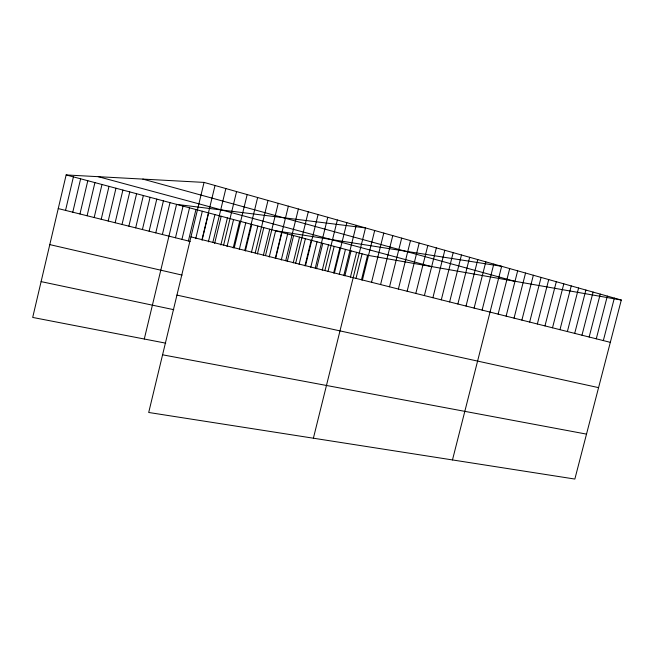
<?xml version="1.0" encoding="UTF-8"?>
<svg xmlns="http://www.w3.org/2000/svg" width="654" height="654" viewBox="0 0 654 654"><rect width="100%" height="100%" fill="white"/><g stroke="black" fill="none" stroke-linecap="round" stroke-linejoin="round"><path stroke-width="0.98" d="M204.056 182.409L148.703 412.478L574.85 479.055L621.3 300.039L204.056 182.409L66.144 174.945L32.7 317.435L165.732 343.162M65.539 210.392L73.412 176.882M72.774 212.198L80.63 178.812M79.96 213.989L87.8 180.717M87.096 215.763L94.92 182.613M94.176 217.529L101.983 184.502M101.215 219.278L109.005 186.365M108.204 221.019L115.971 188.221M115.137 222.744L122.895 190.069M122.028 224.461L129.762 191.9M128.871 226.161L136.588 193.723M135.664 227.854L143.365 195.521M142.409 229.538L150.093 197.32M149.112 231.205L156.78 199.102M155.766 232.865L163.418 200.868M162.38 234.508L170.015 202.626M144.289 339.009L176.564 204.375L365.512 227.927L313.389 438.205M175.468 237.77L183.063 206.108M181.943 239.38L189.529 207.825M188.385 240.983L195.947 209.542M195.718 238.661L202.323 211.234M201.972 239.634L215.019 185.499M202.061 240.255L208.651 212.926M208.373 241.833L214.945 214.602M212.861 242.372L225.859 188.556M214.635 243.411L221.191 216.27M220.856 244.972L227.404 217.921M223.619 245.087L236.576 191.573M227.036 246.525L233.568 219.564M233.208 247.948L239.691 221.199M234.263 247.76L247.171 194.557M239.307 249.476L245.781 222.818M244.792 250.408L257.643 197.516M245.364 250.997L251.823 224.428M251.389 252.518L257.831 226.031M255.191 253.024L268.001 200.435M257.374 254.014L263.799 227.625M263.317 255.51L269.734 229.202M265.483 255.616L278.244 203.32M269.227 256.997L275.628 230.772L501.667 266.309L452.478 459.934M275.269 258.51L281.653 232.383M275.661 258.175L288.365 206.173M281.277 260.022L287.646 233.977M285.724 260.701L298.387 209.002M287.245 261.518L293.597 235.563M293.196 262.883L299.516 237.14M295.673 263.202L308.287 211.79M299.091 264.363L305.385 238.702M304.936 265.835L311.222 240.263M305.524 265.679L318.089 214.553M310.756 267.298L317.026 241.808M315.261 268.132L327.777 217.283M316.528 268.745L322.782 243.337M322.267 270.192L328.512 244.866M324.891 270.552L337.366 219.989M327.965 271.623L334.194 246.378M333.63 273.045L339.851 247.891M334.423 272.947L346.849 222.662M339.262 274.459L345.459 249.387M343.849 275.326L356.226 225.303M344.854 275.865L351.043 250.874M350.446 277.132L356.585 252.346M355.972 278.522L362.095 253.817M361.458 279.904L367.573 255.273L621.3 300.039M362.414 279.994L374.693 230.51M371.546 282.291L383.784 233.077M380.579 284.564L392.776 235.612M389.522 286.812L401.679 238.121M398.376 289.035L410.483 240.598M407.14 291.243L419.198 243.059M415.813 293.417L427.822 245.495M424.389 295.575L436.365 247.899M432.891 297.717L444.818 250.278M441.303 299.834L453.181 252.64M449.625 301.927L461.471 254.978M457.865 303.996L469.67 257.284M466.032 306.047L477.788 259.573M474.109 308.083L485.824 261.845M482.112 310.094L493.786 264.085M498.119 314.124L509.703 268.573M506.122 316.135L517.666 270.821M514.044 318.13L525.546 273.045M521.892 320.1L533.353 275.244M529.658 322.054L541.079 277.419M537.351 323.992L548.722 279.577M544.962 325.905L556.301 281.711M552.507 327.801L563.805 283.828M559.979 329.681L571.236 285.921M567.378 331.537L578.594 287.997M574.702 333.385L585.878 290.049M581.962 335.208L593.096 292.085M589.156 337.014L600.249 294.104M596.276 338.813L607.329 296.099M603.331 340.587L614.351 298.077M162.576 354.811L586.507 434.117M41.104 281.621L173.784 309.685M176.94 295.109L598.565 387.634M49.794 244.612L182.106 275.105M58.247 208.577L190.208 241.44M190.952 236.871L610.321 342.344M66.144 174.945L367.573 255.273M98.28 176.686L430.773 266.423M142.825 179.098L514.126 281.13"/></g></svg>
